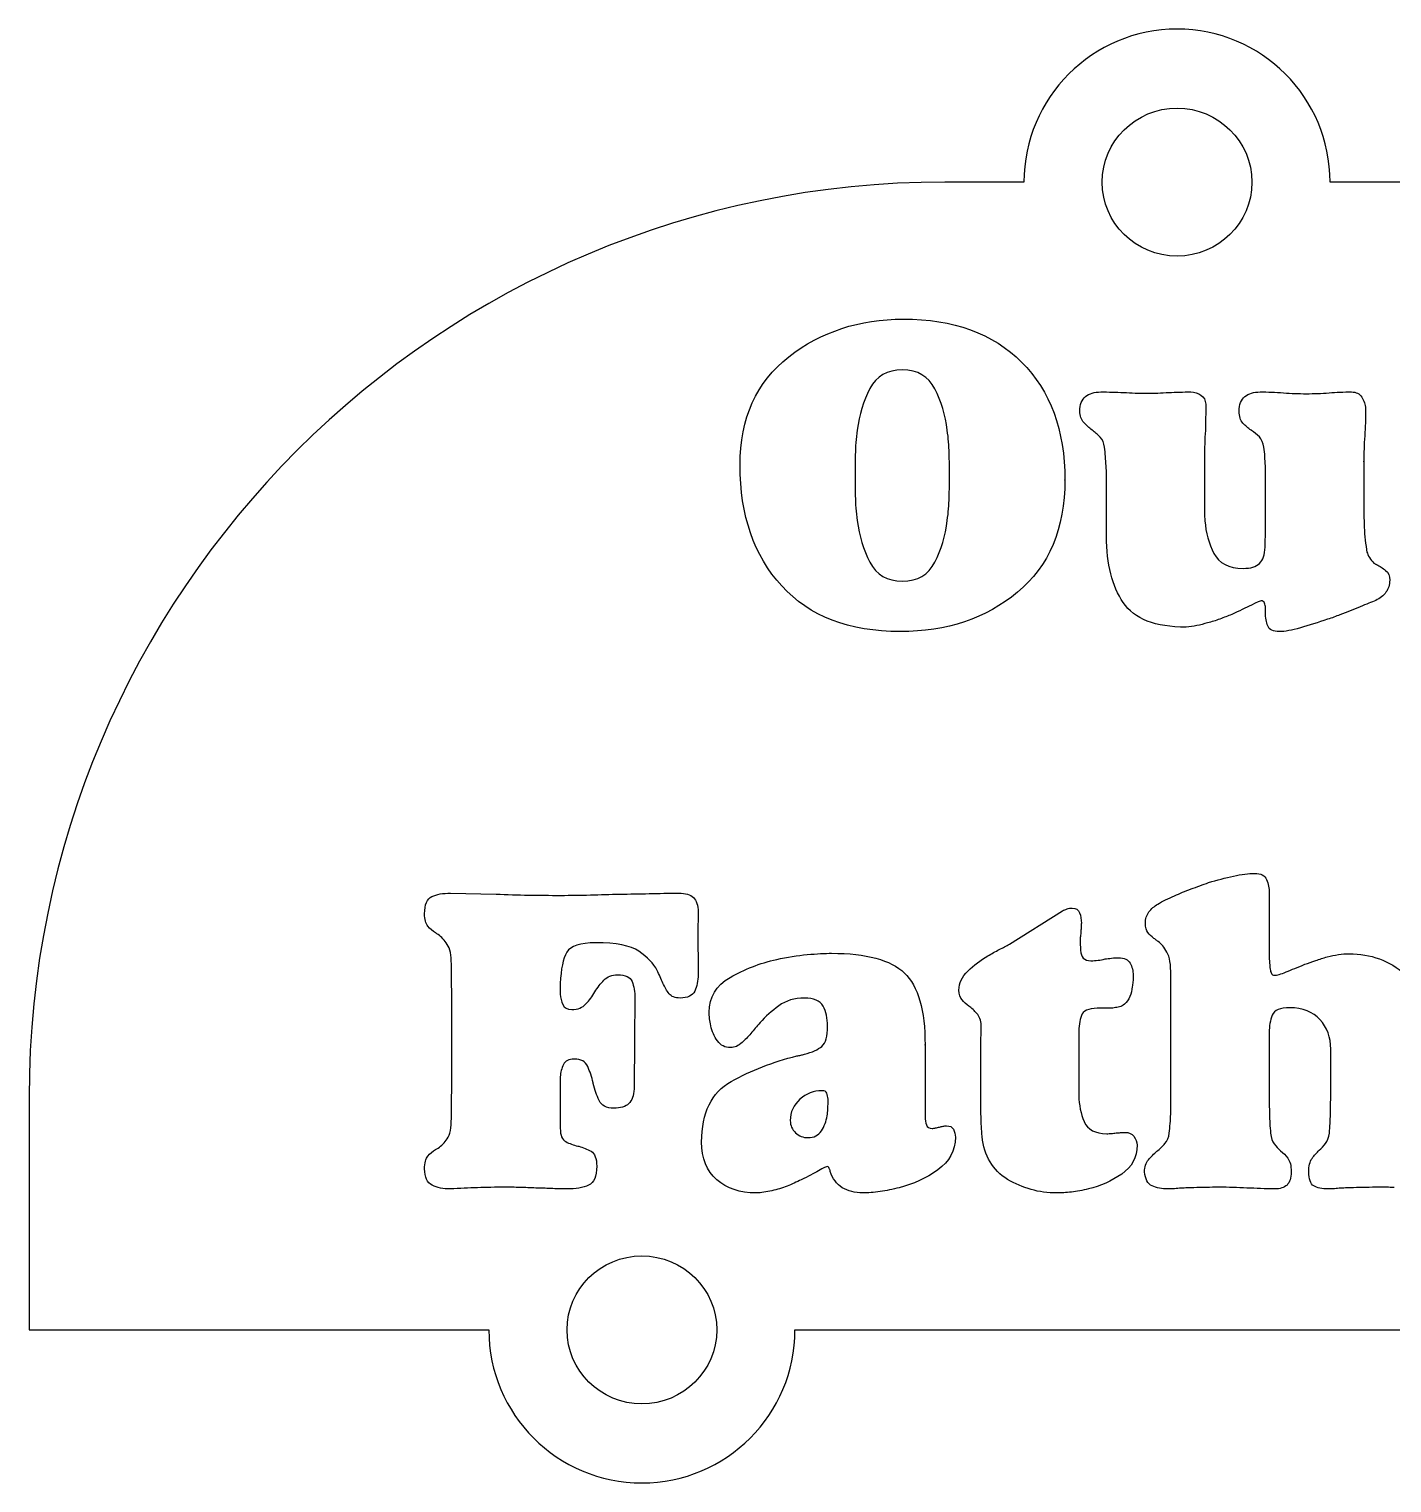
# Model space of a CAD drawing. Extents: x 0 to 771, y 958 to 1701.
# Drawn here: x 0.1 to 101.1, y 1592.9 to 1700.7 of the extents above; entities that cross this region are included whole.
import ezdxf

# ---------------------------------------------------------------- set-up
doc = ezdxf.new("R2010")
doc.units = 0
doc.layers.add('H0114_Printing', color=7, linetype='CONTINUOUS')

msp = doc.modelspace()

# ---------------------------------------------------------------- linework, layer by layer
at = {"layer": 'H0114_Printing', "color": 1}
for points in [[(73.825798, 1689.326458), (67.950798, 1689.326458)], [(102.378797, 1689.326458), (96.502798, 1689.326458)], [(0.1248, 1621.500459), (0.1248, 1604.28646), (34.183799, 1604.28646)], [(56.860799, 1604.28646), (117.839797, 1604.28646)]]:
    msp.add_lwpolyline(points, dxfattribs=at)
for points in [[(85.164798, 1683.845458)], [(45.522799, 1598.80646)]]:
    msp.add_lwpolyline(points, close=True, dxfattribs=at)
at = {"layer": 'H0114_Printing', "color": 4}
for points in [[(99.131598, 1672.545658), (99.131598, 1672.496658), (99.131598, 1672.447658)], [(90.676598, 1670.919658), (90.676598, 1670.951658), (90.643598, 1670.951658)], [(87.196598, 1668.967658), (87.196598, 1665.455658), (87.196598, 1664.822658)], [(99.001598, 1668.642658), (99.001598, 1665.878658), (99.001598, 1664.918658)], [(99.001598, 1668.609658), (99.001598, 1668.642658)], [(68.303098, 1667.472458), (68.303098, 1667.635458), (68.303098, 1667.764458)], [(79.944598, 1663.081658), (79.944598, 1666.951658), (79.944598, 1667.618658)], [(91.684598, 1662.268658), (91.717598, 1663.602658), (91.717598, 1666.951658), (91.717598, 1667.618658), (91.717598, 1668.317658)], [(76.855098, 1667.244458), (76.855098, 1667.277458)], [(91.717598, 1657.423659), (91.717598, 1657.537659), (91.717598, 1657.651659), (91.717598, 1657.716659), (91.717598, 1657.781659)], [(31.344499, 1636.644659), (34.727499, 1636.579659)], [(91.993498, 1636.644759), (91.993498, 1631.864759), (92.026498, 1631.246759)], [(49.686499, 1635.246659), (49.686499, 1634.869659), (49.686499, 1634.492659)], [(72.742198, 1632.872759), (76.677198, 1635.343759)], [(49.653499, 1634.116659), (49.653499, 1633.739659), (49.653499, 1632.953659)], [(77.977198, 1633.002759), (77.977198, 1632.855759)], [(49.686499, 1632.200659), (49.686499, 1631.414659), (49.686499, 1630.628659)], [(78.010198, 1632.709759), (78.010198, 1632.563759), (78.010198, 1632.416759)], [(31.442499, 1627.856659), (31.409499, 1631.376659)], [(39.474499, 1629.945659), (39.474499, 1629.490659), (39.474499, 1629.311659), (39.474499, 1629.164659)], [(81.912198, 1630.563759), (81.912198, 1630.514759), (81.912198, 1630.466759)], [(84.709498, 1621.718759), (84.709498, 1630.563759)], [(45.002499, 1628.840659), (44.970499, 1625.815659), (44.937499, 1622.140659)], [(31.409499, 1619.97066), (31.442499, 1623.554659), (31.442499, 1627.856659)], [(80.286198, 1628.124759), (80.059198, 1628.124759), (79.246198, 1628.124759)], [(70.628198, 1621.575759), (70.628198, 1625.373759), (70.661198, 1626.672759)], [(77.880198, 1626.212759), (77.880198, 1622.161759), (77.880198, 1621.885759), (77.880198, 1621.643759)], [(91.993498, 1626.298759), (91.993498, 1625.711759), (91.993498, 1621.733759)], [(66.499198, 1625.425759), (66.499198, 1620.547759), (66.499198, 1620.092759)], [(66.499198, 1625.392759), (66.499198, 1625.425759)], [(96.547498, 1621.700759), (96.547498, 1625.091759)], [(39.474499, 1623.046659), (39.474499, 1622.851659), (39.474499, 1622.655659), (39.474499, 1619.22966)], [(41.913499, 1622.531659), (41.913499, 1622.595659)], [(59.312199, 1621.132759), (59.312199, 1621.295759), (59.312199, 1621.392759)], [(70.628198, 1621.542759), (70.628198, 1621.575759)], [(84.709498, 1621.685759), (84.709498, 1621.718759)], [(59.312199, 1621.099759), (59.312199, 1621.132759)], [(40.776499, 1617.89166), (40.840499, 1617.89166)]]:
    msp.add_lwpolyline(points, dxfattribs=at)
at = {"layer": 'H0114_Printing', "color": 1}
for points in [[(85.164798, 1700.665457), (78.901798, 1700.665457), (73.825798, 1695.588458), (73.825798, 1689.326458)], [(96.502798, 1689.326458), (96.502798, 1695.588458), (91.426798, 1700.665457), (85.164798, 1700.665457)], [(79.619798, 1689.326458), (79.619798, 1692.353458), (82.101798, 1694.806458), (85.164798, 1694.806458)], [(85.164798, 1694.806458), (88.226798, 1694.806458), (90.708798, 1692.353458), (90.708798, 1689.326458)], [(67.950798, 1689.326458), (30.491799, 1689.326458), (0.1248, 1658.959459), (0.1248, 1621.500459)], [(85.164798, 1683.845458), (82.101798, 1683.845458), (79.619798, 1686.299458), (79.619798, 1689.326458)], [(90.708798, 1689.326458), (90.708798, 1686.299458), (88.226798, 1683.845458), (85.164798, 1683.845458)], [(39.977799, 1604.28646), (39.977799, 1607.31346), (42.459799, 1609.76746), (45.522799, 1609.76746)], [(45.522799, 1609.76746), (48.584799, 1609.76746), (51.066799, 1607.31346), (51.066799, 1604.28646)], [(34.183799, 1604.28646), (34.183799, 1598.02446), (39.259799, 1592.94846), (45.522799, 1592.94846)], [(45.522799, 1598.80646), (42.459799, 1598.80646), (39.977799, 1601.26046), (39.977799, 1604.28646)], [(51.066799, 1604.28646), (51.066799, 1601.26046), (48.584799, 1598.80646), (45.522799, 1598.80646)], [(45.522799, 1592.94846), (51.784799, 1592.94846), (56.860799, 1598.02446), (56.860799, 1604.28646)]]:
    msp.add_open_spline(points, degree=3, dxfattribs=at)
at = {"layer": 'H0114_Printing', "color": 4}
for points in [[(56.401099, 1676.382458), (58.808099, 1678.246458), (61.636098, 1679.178458), (64.888098, 1679.178458)], [(64.888098, 1679.178458), (68.596098, 1679.178458), (71.517098, 1678.116458), (73.653098, 1675.992458)], [(52.791099, 1668.350458), (52.791099, 1671.840458), (53.995099, 1674.517458), (56.401099, 1676.382458)], [(64.823098, 1675.406458), (63.696098, 1675.406458), (62.894098, 1674.946458), (62.417098, 1674.024458)], [(67.230098, 1674.008458), (66.752098, 1674.940458), (65.951098, 1675.406458), (64.823098, 1675.406458)], [(73.653098, 1675.992458), (75.787098, 1673.867458), (76.855098, 1670.952458), (76.855098, 1667.244458)], [(62.417098, 1674.024458), (61.940098, 1673.103458), (61.625098, 1672.078458), (61.474098, 1670.952458)], [(68.140098, 1670.952458), (68.010098, 1672.057458), (67.707098, 1673.076458), (67.230098, 1674.008458)], [(77.961598, 1672.350658), (77.961598, 1672.848658), (78.101598, 1673.211658), (78.383598, 1673.439658)], [(78.383598, 1673.439658), (78.665598, 1673.667658), (79.045598, 1673.780658), (79.522598, 1673.780658)], [(79.522598, 1673.780658), (79.803598, 1673.780658), (80.085598, 1673.775658), (80.367598, 1673.764658)], [(80.367598, 1673.764658), (80.648598, 1673.753658), (80.930598, 1673.748658), (81.213598, 1673.748658)], [(81.213598, 1673.748658), (81.494598, 1673.726658), (81.776598, 1673.710658), (82.058598, 1673.699658)], [(82.058598, 1673.699658), (82.339598, 1673.688658), (82.621598, 1673.683658), (82.903598, 1673.683658)], [(82.903598, 1673.683658), (83.185598, 1673.683658), (83.461598, 1673.688658), (83.733598, 1673.699658)], [(83.733598, 1673.699658), (84.003598, 1673.710658), (84.280598, 1673.726658), (84.562598, 1673.748658)], [(84.562598, 1673.748658), (84.822598, 1673.748658), (85.087598, 1673.753658), (85.359598, 1673.764658)], [(85.359598, 1673.764658), (85.629598, 1673.775658), (85.906598, 1673.780658), (86.188598, 1673.780658)], [(86.188598, 1673.780658), (86.469598, 1673.780658), (86.719598, 1673.704658), (86.936598, 1673.552658)], [(86.936598, 1673.552658), (87.152598, 1673.401658), (87.272598, 1673.173658), (87.294598, 1672.870658)], [(87.294598, 1672.870658), (87.294598, 1672.545658), (87.288598, 1672.219658), (87.278598, 1671.894658)], [(89.765598, 1672.350658), (89.765598, 1672.848658), (89.906598, 1673.211658), (90.188598, 1673.439658)], [(90.188598, 1673.439658), (90.469598, 1673.667658), (90.849598, 1673.780658), (91.326598, 1673.780658)], [(91.326598, 1673.780658), (91.608598, 1673.780658), (91.890598, 1673.775658), (92.172598, 1673.764658)], [(92.172598, 1673.764658), (92.453598, 1673.753658), (92.746598, 1673.737658), (93.050598, 1673.715658)], [(93.050598, 1673.715658), (93.331598, 1673.694658), (93.613598, 1673.677658), (93.895598, 1673.667658)], [(93.895598, 1673.667658), (94.177598, 1673.656658), (94.459598, 1673.650658), (94.741598, 1673.650658)], [(94.741598, 1673.650658), (95.022598, 1673.650658), (95.304598, 1673.656658), (95.586598, 1673.667658)], [(95.586598, 1673.667658), (95.867598, 1673.677658), (96.150598, 1673.694658), (96.432598, 1673.715658)], [(96.432598, 1673.715658), (96.692598, 1673.737658), (96.963598, 1673.753658), (97.245598, 1673.764658)], [(97.245598, 1673.764658), (97.526598, 1673.775658), (97.808598, 1673.780658), (98.090598, 1673.780658)], [(98.090598, 1673.780658), (98.437598, 1673.780658), (98.692598, 1673.650658), (98.854598, 1673.391658)], [(98.854598, 1673.391658), (99.017598, 1673.130658), (99.109598, 1672.848658), (99.131598, 1672.545658)], [(78.253598, 1671.520658), (78.058598, 1671.726658), (77.961598, 1672.003658), (77.961598, 1672.350658)], [(87.278598, 1671.894658), (87.267598, 1671.569658), (87.261598, 1671.244658), (87.261598, 1670.919658)], [(90.041598, 1671.472658), (89.857598, 1671.667658), (89.765598, 1671.959658), (89.765598, 1672.350658)], [(99.131598, 1672.447658), (99.131598, 1672.122658), (99.125598, 1671.802658), (99.115598, 1671.487658)], [(61.474098, 1670.952458), (61.387098, 1670.322458), (61.339098, 1669.716458), (61.327098, 1669.130458)], [(68.287098, 1669.228458), (68.275098, 1669.791458), (68.227098, 1670.366458), (68.140098, 1670.952458)], [(78.871598, 1670.951658), (78.654598, 1671.125658), (78.448598, 1671.314658), (78.253598, 1671.520658)], [(79.472598, 1670.431658), (79.288598, 1670.626658), (79.087598, 1670.799658), (78.871598, 1670.951658)], [(87.261598, 1670.919658), (87.240598, 1670.593658), (87.223598, 1670.268658), (87.213598, 1669.943658)], [(90.643598, 1670.951658), (90.426598, 1671.102658), (90.226598, 1671.276658), (90.041598, 1671.472658)], [(91.261598, 1670.447658), (91.087598, 1670.631658), (90.892598, 1670.789658), (90.676598, 1670.919658)], [(99.115598, 1671.487658), (99.103598, 1671.173658), (99.087598, 1670.854658), (99.066598, 1670.528658)], [(79.781598, 1669.683658), (79.760598, 1669.986658), (79.657598, 1670.235658), (79.472598, 1670.431658)], [(79.863598, 1669.000658), (79.852598, 1669.238658), (79.825598, 1669.466658), (79.781598, 1669.683658)], [(87.213598, 1669.943658), (87.201598, 1669.618658), (87.196598, 1669.293658), (87.196598, 1668.967658)], [(91.586598, 1669.683658), (91.543598, 1670.008658), (91.434598, 1670.262658), (91.261598, 1670.447658)], [(91.667598, 1669.000658), (91.656598, 1669.238658), (91.629598, 1669.466658), (91.586598, 1669.683658)], [(99.066598, 1670.528658), (99.044598, 1670.203658), (99.028598, 1669.883658), (99.017598, 1669.569658)], [(61.327098, 1669.130458), (61.316098, 1668.545458), (61.312098, 1668.036458), (61.312098, 1667.602458)], [(68.303098, 1667.764458), (68.303098, 1668.176458), (68.297098, 1668.664458), (68.287098, 1669.228458)], [(79.912598, 1668.317658), (79.890598, 1668.533658), (79.873598, 1668.761658), (79.863598, 1669.000658)], [(91.717598, 1668.317658), (91.694598, 1668.533658), (91.678598, 1668.761658), (91.667598, 1669.000658)], [(99.017598, 1669.569658), (99.006598, 1669.255658), (99.001598, 1668.935658), (99.001598, 1668.609658)], [(55.880099, 1659.407459), (53.821099, 1661.661458), (52.791099, 1664.642458), (52.791099, 1668.350458)], [(61.312098, 1667.602458), (61.312098, 1667.168458), (61.316098, 1666.659458), (61.327098, 1666.074458)], [(68.287098, 1665.976458), (68.297098, 1666.539458), (68.303098, 1667.038458), (68.303098, 1667.472458)], [(79.944598, 1667.618658), (79.944598, 1667.846658), (79.933598, 1668.078658), (79.912598, 1668.317658)], [(76.855098, 1667.277458), (76.855098, 1663.655458), (75.685098, 1660.875458), (73.344098, 1658.935459)], [(61.327098, 1666.074458), (61.339098, 1665.488458), (61.387098, 1664.880458), (61.474098, 1664.252458)], [(68.140098, 1664.252458), (68.227098, 1664.838458), (68.275098, 1665.412458), (68.287098, 1665.976458)], [(61.474098, 1664.252458), (61.625098, 1663.125458), (61.940098, 1662.094458), (62.417098, 1661.163458)], [(67.230098, 1661.163458), (67.707098, 1662.094458), (68.010098, 1663.125458), (68.140098, 1664.252458)], [(87.196598, 1664.822658), (87.196598, 1664.615658), (87.207598, 1664.415658), (87.228598, 1664.220658)], [(99.001598, 1664.918658), (99.001598, 1664.604658), (99.011598, 1664.295658), (99.034598, 1663.992658)], [(87.228598, 1664.220658), (87.294598, 1663.352658), (87.516598, 1662.550658), (87.895598, 1661.813658)], [(99.034598, 1663.992658), (99.034598, 1663.667658), (99.049598, 1663.346658), (99.082598, 1663.033658)], [(81.180598, 1658.171659), (80.356598, 1659.385659), (79.944598, 1661.022658), (79.944598, 1663.081658)], [(91.278598, 1661.081658), (91.526598, 1661.331658), (91.662598, 1661.726658), (91.684598, 1662.268658)], [(99.082598, 1663.033658), (99.115598, 1662.718658), (99.152598, 1662.410658), (99.196598, 1662.106658)], [(99.196598, 1662.106658), (99.196598, 1662.062658), (99.201598, 1662.019658), (99.212598, 1661.976658)], [(62.417098, 1661.163458), (62.894098, 1660.230458), (63.696098, 1659.764459), (64.823098, 1659.764459)], [(64.823098, 1659.764459), (65.951098, 1659.764459), (66.752098, 1660.230458), (67.230098, 1661.163458)], [(87.895598, 1661.813658), (88.274598, 1661.076658), (88.995598, 1660.707658), (90.058598, 1660.707658)], [(90.058598, 1660.707658), (90.621598, 1660.707658), (91.027598, 1660.832658), (91.278598, 1661.081658)], [(99.212598, 1661.976658), (99.222598, 1661.932658), (99.239598, 1661.889658), (99.261598, 1661.846658)], [(99.261598, 1661.846658), (99.304598, 1661.693658), (99.380598, 1661.542658), (99.488598, 1661.390658)], [(99.488598, 1661.390658), (99.596598, 1661.238658), (99.716598, 1661.119658), (99.847598, 1661.033658)], [(99.847598, 1661.033658), (99.868598, 1661.033658), (99.884598, 1661.027658), (99.895598, 1661.016658)], [(99.895598, 1661.016658), (99.906598, 1661.005658), (99.922598, 1661.000658), (99.944598, 1661.000658)], [(99.944598, 1661.000658), (100.182597, 1660.870658), (100.404597, 1660.724658), (100.610597, 1660.561658)], [(100.610597, 1660.561658), (100.816597, 1660.398658), (100.919597, 1660.155658), (100.919597, 1659.829659)], [(64.660098, 1656.025459), (60.867098, 1656.025459), (57.940099, 1657.151459), (55.880099, 1659.407459)], [(73.344098, 1658.935459), (71.002098, 1656.995459), (68.108098, 1656.025459), (64.660098, 1656.025459)], [(100.643597, 1658.935659), (100.459597, 1658.686659), (100.204597, 1658.485659), (99.879598, 1658.333659)], [(100.919597, 1659.829659), (100.919597, 1659.482659), (100.827597, 1659.184659), (100.643597, 1658.935659)], [(85.830598, 1656.350659), (83.554598, 1656.350659), (82.004598, 1656.957659), (81.180598, 1658.171659)], [(90.676598, 1657.992659), (90.264598, 1657.786659), (89.775598, 1657.553659), (89.213598, 1657.293659)], [(91.391598, 1658.301659), (91.326598, 1658.301659), (91.087598, 1658.198659), (90.676598, 1657.992659)], [(91.651598, 1658.138659), (91.608598, 1658.247659), (91.521598, 1658.301659), (91.391598, 1658.301659)], [(91.717598, 1657.781659), (91.717598, 1657.911659), (91.694598, 1658.029659), (91.651598, 1658.138659)], [(98.725598, 1657.862659), (98.258598, 1657.678659), (97.754598, 1657.477659), (97.212598, 1657.260659)], [(99.879598, 1658.333659), (99.575598, 1658.203659), (99.190598, 1658.046659), (98.725598, 1657.862659)], [(88.334598, 1656.951659), (88.030598, 1656.832659), (87.727598, 1656.740659), (87.424598, 1656.675659)], [(89.213598, 1657.293659), (88.931598, 1657.184659), (88.638598, 1657.070659), (88.334598, 1656.951659)], [(91.879598, 1656.447659), (91.770598, 1656.730659), (91.717598, 1657.054659), (91.717598, 1657.423659)], [(96.302598, 1656.935659), (95.608598, 1656.697659), (94.941598, 1656.485659), (94.302598, 1656.301659)], [(96.789598, 1657.098659), (96.637598, 1657.033659), (96.475598, 1656.978659), (96.302598, 1656.935659)], [(97.212598, 1657.260659), (97.082598, 1657.216659), (96.941598, 1657.163659), (96.789598, 1657.098659)], [(86.627598, 1656.464659), (86.356598, 1656.410659), (86.091598, 1656.372659), (85.830598, 1656.350659)], [(87.424598, 1656.675659), (87.163598, 1656.588659), (86.898598, 1656.518659), (86.627598, 1656.464659)], [(92.757598, 1656.025659), (92.280598, 1656.025659), (91.987598, 1656.166659), (91.879598, 1656.447659)], [(94.302598, 1656.301659), (93.662598, 1656.117659), (93.147598, 1656.025659), (92.757598, 1656.025659)], [(86.205498, 1636.953759), (86.638498, 1637.116759), (87.072498, 1637.273759), (87.506498, 1637.424759)], [(87.506498, 1637.424759), (88.134498, 1637.620759), (88.747498, 1637.782759), (89.343498, 1637.913759)], [(89.343498, 1637.913759), (89.939498, 1638.042759), (90.465498, 1638.107759), (90.921498, 1638.107759)], [(90.921498, 1638.107759), (91.376498, 1638.107759), (91.669498, 1637.956759), (91.798498, 1637.652759)], [(91.798498, 1637.652759), (91.928498, 1637.348759), (91.993498, 1637.012759), (91.993498, 1636.644759)], [(29.425499, 1635.116659), (29.425499, 1635.810659), (29.605499, 1636.238659), (29.962499, 1636.400659)], [(29.962499, 1636.400659), (30.320499, 1636.563659), (30.781499, 1636.644659), (31.344499, 1636.644659)], [(34.727499, 1636.579659), (35.528499, 1636.535659), (36.325499, 1636.508659), (37.117499, 1636.498659)], [(37.117499, 1636.498659), (37.908499, 1636.487659), (38.705499, 1636.481659), (39.507499, 1636.481659)], [(39.507499, 1636.481659), (40.244499, 1636.481659), (40.976499, 1636.492659), (41.702499, 1636.514659)], [(41.702499, 1636.514659), (42.428499, 1636.535659), (43.160499, 1636.558659), (43.897499, 1636.579659)], [(43.897499, 1636.579659), (44.613499, 1636.579659), (45.333499, 1636.590659), (46.060499, 1636.611659)], [(46.060499, 1636.611659), (46.786499, 1636.633659), (47.518499, 1636.644659), (48.254499, 1636.644659)], [(48.254499, 1636.644659), (48.753499, 1636.644659), (49.117499, 1636.535659), (49.344499, 1636.319659)], [(49.344499, 1636.319659), (49.572499, 1636.102659), (49.686499, 1635.745659), (49.686499, 1635.246659)], [(84.319498, 1636.140759), (84.535498, 1636.238759), (84.753498, 1636.340759), (84.969498, 1636.449759)], [(84.969498, 1636.449759), (85.359498, 1636.623759), (85.771498, 1636.791759), (86.205498, 1636.953759)], [(76.677198, 1635.343759), (76.785198, 1635.386759), (76.899198, 1635.430759), (77.018198, 1635.474759)], [(77.018198, 1635.474759), (77.137198, 1635.517759), (77.262198, 1635.539759), (77.392198, 1635.539759)], [(77.392198, 1635.539759), (77.673198, 1635.539759), (77.858198, 1635.423759), (77.945198, 1635.193759)], [(77.945198, 1635.193759), (78.031198, 1634.962759), (78.075198, 1634.704759), (78.075198, 1634.419759)], [(82.823498, 1634.415759), (82.823498, 1634.745759), (82.909498, 1635.024759), (83.083498, 1635.255759)], [(83.083498, 1635.255759), (83.256498, 1635.485759), (83.474498, 1635.677759), (83.733498, 1635.831759)], [(83.733498, 1635.831759), (83.907498, 1635.940759), (84.102498, 1636.042759), (84.319498, 1636.140759)], [(29.670499, 1634.197659), (29.507499, 1634.394659), (29.425499, 1634.700659), (29.425499, 1635.116659)], [(30.238499, 1633.705659), (30.022499, 1633.837659), (29.832499, 1634.000659), (29.670499, 1634.197659)], [(49.686499, 1634.492659), (49.664499, 1634.361659), (49.653499, 1634.236659), (49.653499, 1634.116659)], [(78.059198, 1634.072759), (78.047198, 1633.952759), (78.043198, 1633.837759), (78.043198, 1633.726759)], [(78.075198, 1634.419759), (78.075198, 1634.309759), (78.070198, 1634.193759), (78.059198, 1634.072759)], [(83.002498, 1633.723759), (82.882498, 1633.877759), (82.823498, 1634.107759), (82.823498, 1634.415759)], [(30.320499, 1633.639659), (30.288499, 1633.661659), (30.260499, 1633.683659), (30.238499, 1633.705659)], [(30.434499, 1633.574659), (30.390499, 1633.595659), (30.353499, 1633.618659), (30.320499, 1633.639659)], [(31.101499, 1632.852659), (30.894499, 1633.158659), (30.672499, 1633.399659), (30.434499, 1633.574659)], [(77.994198, 1633.347759), (77.983198, 1633.227759), (77.977198, 1633.112759), (77.977198, 1633.002759)], [(78.043198, 1633.726759), (78.021198, 1633.594759), (78.004198, 1633.468759), (77.994198, 1633.347759)], [(83.441498, 1633.296759), (83.267498, 1633.427759), (83.121498, 1633.570759), (83.002498, 1633.723759)], [(83.587498, 1633.197759), (83.533498, 1633.240759), (83.484498, 1633.274759), (83.441498, 1633.296759)], [(83.766498, 1633.066759), (83.701498, 1633.109759), (83.641498, 1633.153759), (83.587498, 1633.197759)], [(84.417498, 1632.275759), (84.222498, 1632.626759), (84.004498, 1632.890759), (83.766498, 1633.066759)], [(31.409499, 1631.376659), (31.409499, 1632.054659), (31.306499, 1632.546659), (31.101499, 1632.852659)], [(39.963499, 1632.270659), (39.680499, 1631.804659), (39.518499, 1631.029659), (39.474499, 1629.945659)], [(42.109499, 1632.970659), (40.959499, 1632.970659), (40.244499, 1632.736659), (39.963499, 1632.270659)], [(45.295499, 1632.335659), (44.667499, 1632.758659), (43.604499, 1632.970659), (42.109499, 1632.970659)], [(46.661499, 1630.921659), (46.379499, 1631.441659), (45.924499, 1631.913659), (45.295499, 1632.335659)], [(49.653499, 1632.953659), (49.653499, 1632.691659), (49.664499, 1632.440659), (49.686499, 1632.200659)], [(55.507199, 1631.733759), (56.288199, 1631.907759), (57.041199, 1632.026759), (57.767199, 1632.091759)], [(57.767199, 1632.091759), (58.493199, 1632.157759), (59.095199, 1632.189759), (59.572199, 1632.189759)], [(59.572199, 1632.189759), (62.152198, 1632.189759), (63.951198, 1631.701759), (64.970198, 1630.725759)], [(69.669198, 1630.875759), (70.113198, 1631.297759), (70.607198, 1631.671759), (71.149198, 1631.995759)], [(71.149198, 1631.995759), (71.430198, 1632.168759), (71.712198, 1632.325759), (71.994198, 1632.465759)], [(71.994198, 1632.465759), (72.275198, 1632.607759), (72.525198, 1632.742759), (72.742198, 1632.872759)], [(77.977198, 1632.855759), (77.977198, 1632.801759), (77.989198, 1632.752759), (78.010198, 1632.709759)], [(78.010198, 1632.416759), (78.031198, 1632.157759), (78.102198, 1631.961759), (78.221198, 1631.831759)], [(84.709498, 1630.563759), (84.709498, 1631.353759), (84.611498, 1631.924759), (84.417498, 1632.275759)], [(95.441498, 1631.652759), (95.723498, 1631.750759), (96.004498, 1631.842759), (96.286498, 1631.929759)], [(96.286498, 1631.929759), (96.567498, 1631.994759), (96.844498, 1632.048759), (97.115498, 1632.092759)], [(97.115498, 1632.092759), (97.387498, 1632.134759), (97.652498, 1632.157759), (97.912498, 1632.157759)], [(97.912498, 1632.157759), (99.516498, 1632.157759), (100.904497, 1631.647759), (102.075497, 1630.628759)], [(46.873499, 1630.449659), (46.797499, 1630.612659), (46.726499, 1630.769659), (46.661499, 1630.921659)], [(52.060199, 1630.400759), (53.101199, 1631.007759), (54.250199, 1631.452759), (55.507199, 1631.733759)], [(69.002198, 1629.464759), (69.002198, 1629.983759), (69.224198, 1630.453759), (69.669198, 1630.875759)], [(78.221198, 1631.831759), (78.340198, 1631.701759), (78.530198, 1631.636759), (78.790198, 1631.636759)], [(78.790198, 1631.636759), (78.964198, 1631.636759), (79.137198, 1631.647759), (79.311198, 1631.668759)], [(79.311198, 1631.668759), (79.484198, 1631.690759), (79.657198, 1631.722759), (79.831198, 1631.766759)], [(79.831198, 1631.766759), (79.983198, 1631.787759), (80.145198, 1631.810759), (80.319198, 1631.831759)], [(80.319198, 1631.831759), (80.493198, 1631.852759), (80.666198, 1631.864759), (80.840198, 1631.864759)], [(80.840198, 1631.864759), (81.251198, 1631.864759), (81.533198, 1631.728759), (81.685198, 1631.457759)], [(81.685198, 1631.457759), (81.836198, 1631.186759), (81.912198, 1630.888759), (81.912198, 1630.563759)], [(92.026498, 1631.246759), (92.026498, 1631.202759), (92.031498, 1631.159759), (92.043498, 1631.116759)], [(92.043498, 1631.116759), (92.053498, 1631.072759), (92.059498, 1631.040759), (92.059498, 1631.018759)], [(92.059498, 1631.018759), (92.080498, 1630.888759), (92.112498, 1630.779759), (92.156498, 1630.693759)], [(93.245498, 1630.807759), (93.646498, 1630.970759), (94.108498, 1631.159759), (94.628498, 1631.376759)], [(94.628498, 1631.376759), (94.888498, 1631.462759), (95.159498, 1631.555759), (95.441498, 1631.652759)], [(42.043499, 1629.327659), (42.239499, 1629.653659), (42.460499, 1629.945659), (42.710499, 1630.205659)], [(42.710499, 1630.205659), (42.959499, 1630.466659), (43.300499, 1630.596659), (43.735499, 1630.596659)], [(43.735499, 1630.596659), (44.298499, 1630.596659), (44.650499, 1630.428659), (44.791499, 1630.092659)], [(44.791499, 1630.092659), (44.932499, 1629.755659), (45.002499, 1629.338659), (45.002499, 1628.840659)], [(47.084499, 1629.977659), (47.019499, 1630.129659), (46.948499, 1630.287659), (46.873499, 1630.449659)], [(47.539499, 1629.197659), (47.365499, 1629.414659), (47.214499, 1629.674659), (47.084499, 1629.977659)], [(49.686499, 1630.628659), (49.686499, 1630.151659), (49.604499, 1629.739659), (49.441499, 1629.392659)], [(50.499199, 1627.831759), (50.499199, 1628.937759), (51.019199, 1629.793759), (52.060199, 1630.400759)], [(64.970198, 1630.725759), (65.989198, 1629.750759), (66.499198, 1627.972759), (66.499198, 1625.392759)], [(81.896198, 1630.080759), (81.885198, 1629.952759), (81.869198, 1629.823759), (81.847198, 1629.695759)], [(81.912198, 1630.466759), (81.912198, 1630.337759), (81.907198, 1630.208759), (81.896198, 1630.080759)], [(92.156498, 1630.693759), (92.199498, 1630.606759), (92.275498, 1630.563759), (92.384498, 1630.563759)], [(92.384498, 1630.563759), (92.557498, 1630.563759), (92.844498, 1630.644759), (93.245498, 1630.807759)], [(39.474499, 1629.164659), (39.496499, 1628.882659), (39.561499, 1628.623659), (39.670499, 1628.384659)], [(41.377499, 1628.433659), (41.626499, 1628.704659), (41.848499, 1629.002659), (42.043499, 1629.327659)], [(48.352499, 1628.872659), (47.984499, 1628.872659), (47.712499, 1628.980659), (47.539499, 1629.197659)], [(49.441499, 1629.392659), (49.279499, 1629.045659), (48.916499, 1628.872659), (48.352499, 1628.872659)], [(57.556199, 1628.872759), (56.818199, 1628.872759), (56.190199, 1628.682759), (55.669199, 1628.303759)], [(58.938199, 1628.270759), (58.710199, 1628.671759), (58.250199, 1628.872759), (57.556199, 1628.872759)], [(69.246198, 1628.732759), (69.105198, 1628.895759), (69.024198, 1629.139759), (69.002198, 1629.464759)], [(69.750198, 1628.262759), (69.555198, 1628.413759), (69.387198, 1628.570759), (69.246198, 1628.732759)], [(81.669198, 1628.990759), (81.571198, 1628.755759), (81.435198, 1628.562759), (81.262198, 1628.412759)], [(81.847198, 1629.695759), (81.826198, 1629.460759), (81.766198, 1629.225759), (81.669198, 1628.990759)], [(39.670499, 1628.384659), (39.778499, 1628.146659), (39.994499, 1628.027659), (40.320499, 1628.027659)], [(40.320499, 1628.027659), (40.776499, 1628.027659), (41.127499, 1628.162659), (41.377499, 1628.433659)], [(50.532199, 1627.344759), (50.510199, 1627.517759), (50.499199, 1627.680759), (50.499199, 1627.831759)], [(55.669199, 1628.303759), (55.149199, 1627.923759), (54.683199, 1627.506759), (54.271199, 1627.051759)], [(59.279199, 1626.790759), (59.279199, 1627.376759), (59.166199, 1627.869759), (58.938199, 1628.270759)], [(69.815198, 1628.230759), (69.794198, 1628.230759), (69.771198, 1628.240759), (69.750198, 1628.262759)], [(70.400198, 1627.645759), (70.227198, 1627.861759), (70.032198, 1628.057759), (69.815198, 1628.230759)], [(70.661198, 1626.672759), (70.661198, 1627.104759), (70.574198, 1627.429759), (70.400198, 1627.645759)], [(79.246198, 1628.124759), (78.595198, 1628.102759), (78.205198, 1627.918759), (78.075198, 1627.572759)], [(80.514198, 1628.156759), (80.449198, 1628.134759), (80.373198, 1628.124759), (80.286198, 1628.124759)], [(80.905198, 1628.220759), (80.775198, 1628.177759), (80.644198, 1628.156759), (80.514198, 1628.156759)], [(81.262198, 1628.412759), (81.153198, 1628.327759), (81.034198, 1628.262759), (80.905198, 1628.220759)], [(93.522498, 1628.157759), (92.806498, 1628.157759), (92.373498, 1627.972759), (92.221498, 1627.602759)], [(95.750498, 1627.276759), (95.218498, 1627.863759), (94.476498, 1628.157759), (93.522498, 1628.157759)], [(50.629199, 1626.823759), (50.586199, 1626.997759), (50.553199, 1627.170759), (50.532199, 1627.344759)], [(51.117199, 1625.701759), (50.878199, 1626.037759), (50.715199, 1626.411759), (50.629199, 1626.823759)], [(54.271199, 1627.051759), (54.032199, 1626.769759), (53.805199, 1626.498759), (53.588199, 1626.238759)], [(58.856199, 1625.295759), (59.138199, 1625.533759), (59.279199, 1626.031759), (59.279199, 1626.790759)], [(78.075198, 1627.572759), (77.945198, 1627.227759), (77.880198, 1626.774759), (77.880198, 1626.212759)], [(92.221498, 1627.602759), (92.070498, 1627.232759), (91.993498, 1626.798759), (91.993498, 1626.298759)], [(96.547498, 1625.091759), (96.547498, 1625.961759), (96.281498, 1626.689759), (95.750498, 1627.276759)], [(52.093199, 1625.197759), (51.681199, 1625.197759), (51.355199, 1625.364759), (51.117199, 1625.701759)], [(52.938199, 1625.588759), (52.808199, 1625.457759), (52.672199, 1625.360759), (52.532199, 1625.295759)], [(53.588199, 1626.238759), (53.372199, 1625.977759), (53.154199, 1625.761759), (52.938199, 1625.588759)], [(52.532199, 1625.295759), (52.390199, 1625.230759), (52.244199, 1625.197759), (52.093199, 1625.197759)], [(52.141199, 1622.693759), (53.604199, 1623.517759), (55.225199, 1624.145759), (57.003199, 1624.579759)], [(57.003199, 1624.579759), (57.111199, 1624.601759), (57.209199, 1624.622759), (57.295199, 1624.644759)], [(57.295199, 1624.644759), (57.382199, 1624.666759), (57.469199, 1624.687759), (57.556199, 1624.709759)], [(57.556199, 1624.709759), (58.141199, 1624.861759), (58.574199, 1625.056759), (58.856199, 1625.295759)], [(39.702499, 1623.943659), (39.572499, 1623.672659), (39.496499, 1623.373659), (39.474499, 1623.046659)], [(40.515499, 1624.351659), (40.103499, 1624.351659), (39.832499, 1624.216659), (39.702499, 1623.943659)], [(41.507499, 1623.799659), (41.344499, 1624.167659), (41.014499, 1624.351659), (40.515499, 1624.351659)], [(41.913499, 1622.595659), (41.804499, 1623.029659), (41.670499, 1623.430659), (41.507499, 1623.799659)], [(42.352499, 1621.279659), (42.168499, 1621.658659), (42.021499, 1622.075659), (41.913499, 1622.531659)], [(49.946199, 1618.20576), (49.946199, 1620.373759), (50.678199, 1621.869759), (52.141199, 1622.693759)], [(43.442499, 1620.710659), (42.899499, 1620.710659), (42.536499, 1620.899659), (42.352499, 1621.279659)], [(44.937499, 1622.140659), (44.916499, 1621.642659), (44.786499, 1621.279659), (44.548499, 1621.051659)], [(57.230199, 1621.376759), (56.754199, 1620.953759), (56.515199, 1620.428759), (56.515199, 1619.79976)], [(58.856199, 1622.010759), (58.250199, 1622.010759), (57.707199, 1621.799759), (57.230199, 1621.376759)], [(59.214199, 1621.815759), (59.171199, 1621.945759), (59.052199, 1622.010759), (58.856199, 1622.010759)], [(59.312199, 1621.392759), (59.290199, 1621.544759), (59.257199, 1621.685759), (59.214199, 1621.815759)], [(70.645198, 1620.097759), (70.634198, 1620.584759), (70.628198, 1621.066759), (70.628198, 1621.542759)], [(77.880198, 1621.643759), (77.901198, 1620.951759), (78.037198, 1620.309759), (78.286198, 1619.71576)], [(84.693498, 1620.271759), (84.703498, 1620.737759), (84.709498, 1621.208759), (84.709498, 1621.685759)], [(91.993498, 1621.733759), (91.993498, 1621.233759), (91.999498, 1620.749759), (92.010498, 1620.282759)], [(96.530498, 1620.282759), (96.541498, 1620.749759), (96.547498, 1621.222759), (96.547498, 1621.700759)], [(44.548499, 1621.051659), (44.309499, 1620.823659), (43.940499, 1620.710659), (43.442499, 1620.710659)], [(58.825199, 1619.03476), (59.040199, 1619.37076), (59.182199, 1619.74476), (59.247199, 1620.156759)], [(59.247199, 1620.156759), (59.268199, 1620.308759), (59.284199, 1620.471759), (59.295199, 1620.644759)], [(59.295199, 1620.644759), (59.306199, 1620.818759), (59.312199, 1620.969759), (59.312199, 1621.099759)], [(66.499198, 1620.092759), (66.499198, 1619.85376), (66.531198, 1619.64776), (66.596198, 1619.47376)], [(70.726198, 1618.62176), (70.682198, 1619.11976), (70.655198, 1619.61176), (70.645198, 1620.097759)], [(84.579498, 1618.85676), (84.644498, 1619.33276), (84.682498, 1619.80476), (84.693498, 1620.271759)], [(92.010498, 1620.282759), (92.020498, 1619.81476), (92.047498, 1619.34276), (92.091498, 1618.86476)], [(96.449498, 1618.86476), (96.492498, 1619.34276), (96.519498, 1619.81476), (96.530498, 1620.282759)], [(31.101499, 1618.45466), (31.306499, 1618.74766), (31.409499, 1619.25266), (31.409499, 1619.97066)], [(39.474499, 1619.22966), (39.474499, 1618.70766), (39.609499, 1618.37566), (39.881499, 1618.23366)], [(56.515199, 1619.79976), (56.515199, 1619.43076), (56.645199, 1619.12776), (56.906199, 1618.88876)], [(57.816199, 1618.53076), (58.271199, 1618.53076), (58.607199, 1618.69976), (58.825199, 1619.03476)], [(66.596198, 1619.47376), (66.661198, 1619.30076), (66.802198, 1619.21476), (67.019198, 1619.21476)], [(67.019198, 1619.21476), (67.105198, 1619.21476), (67.193198, 1619.22476), (67.279198, 1619.24676)], [(67.279198, 1619.24676), (67.366198, 1619.26776), (67.463198, 1619.28976), (67.572198, 1619.31176)], [(67.572198, 1619.31176), (67.659198, 1619.33276), (67.745198, 1619.35476), (67.832198, 1619.37676)], [(67.832198, 1619.37676), (67.918198, 1619.39776), (68.006198, 1619.40876), (68.092198, 1619.40876)], [(68.092198, 1619.40876), (68.330198, 1619.40876), (68.499198, 1619.32276), (68.596198, 1619.14976)], [(68.596198, 1619.14976), (68.694198, 1618.97576), (68.742198, 1618.77976), (68.742198, 1618.56376)], [(78.286198, 1619.71576), (78.536198, 1619.12076), (79.094198, 1618.82376), (79.962198, 1618.82376)], [(30.434499, 1617.75366), (30.672499, 1617.92766), (30.894499, 1618.16166), (31.101499, 1618.45466)], [(39.881499, 1618.23366), (40.152499, 1618.09266), (40.450499, 1617.97866), (40.776499, 1617.89166)], [(51.069199, 1615.40876), (50.320199, 1616.05976), (49.946199, 1616.99176), (49.946199, 1618.20576)], [(56.906199, 1618.88876), (57.166199, 1618.64976), (57.469199, 1618.53076), (57.816199, 1618.53076)], [(68.742198, 1618.56376), (68.742198, 1617.56676), (68.309198, 1616.75876), (67.442198, 1616.14076)], [(72.612198, 1615.43976), (71.506198, 1616.11076), (70.877198, 1617.17076), (70.726198, 1618.62176)], [(79.962198, 1618.82376), (80.070198, 1618.82376), (80.183198, 1618.82976), (80.303198, 1618.84076)], [(80.303198, 1618.84076), (80.422198, 1618.85076), (80.536198, 1618.86776), (80.644198, 1618.88876)], [(80.644198, 1618.88876), (80.752198, 1618.88876), (80.867198, 1618.89376), (80.986198, 1618.90576)], [(80.986198, 1618.90576), (81.105198, 1618.91576), (81.218198, 1618.92176), (81.327198, 1618.92176)], [(82.205198, 1617.97876), (82.205198, 1617.06776), (81.826198, 1616.35276), (81.067198, 1615.83276)], [(81.327198, 1618.92176), (81.588198, 1618.92176), (81.799198, 1618.82376), (81.961198, 1618.62876)], [(81.961198, 1618.62876), (82.124198, 1618.43376), (82.205198, 1618.21676), (82.205198, 1617.97876)], [(83.668498, 1617.52376), (83.885498, 1617.69676), (84.086498, 1617.88676), (84.270498, 1618.09276)], [(84.270498, 1618.09276), (84.454498, 1618.29876), (84.557498, 1618.55276), (84.579498, 1618.85676)], [(92.091498, 1618.86476), (92.134498, 1618.51576), (92.226498, 1618.24976), (92.367498, 1618.06476)], [(92.367498, 1618.06476), (92.509498, 1617.87976), (92.665498, 1617.71176), (92.839498, 1617.55976)], [(95.701498, 1617.59276), (95.874498, 1617.74476), (96.031498, 1617.91376), (96.173498, 1618.09876)], [(96.173498, 1618.09876), (96.313498, 1618.28376), (96.405498, 1618.53776), (96.449498, 1618.86476)], [(29.425499, 1616.22266), (29.425499, 1616.65766), (29.507499, 1616.97166), (29.670499, 1617.16766)], [(29.670499, 1617.16766), (29.832499, 1617.36266), (30.022499, 1617.52566), (30.238499, 1617.65566)], [(30.238499, 1617.65566), (30.260499, 1617.67766), (30.288499, 1617.69466), (30.320499, 1617.70566)], [(30.320499, 1617.70566), (30.353499, 1617.71566), (30.390499, 1617.73266), (30.434499, 1617.75366)], [(40.840499, 1617.89166), (41.165499, 1617.80466), (41.469499, 1617.67866), (41.751499, 1617.51666)], [(41.751499, 1617.51666), (42.032499, 1617.35266), (42.174499, 1616.98866), (42.174499, 1616.42266)], [(82.758498, 1615.99476), (82.758498, 1616.36376), (82.855498, 1616.66176), (83.050498, 1616.88876)], [(83.050498, 1616.88876), (83.246498, 1617.11676), (83.451498, 1617.32776), (83.668498, 1617.52376)], [(92.839498, 1617.55976), (93.034498, 1617.40776), (93.213498, 1617.22276), (93.376498, 1617.00576)], [(93.376498, 1617.00576), (93.538498, 1616.78876), (93.619498, 1616.45076), (93.619498, 1615.99476)], [(94.921498, 1615.99476), (94.921498, 1616.42976), (95.002498, 1616.76076), (95.164498, 1616.98976)], [(95.164498, 1616.98976), (95.327498, 1617.21676), (95.506498, 1617.41876), (95.701498, 1617.59276)], [(29.979499, 1615.00266), (29.610499, 1615.18666), (29.425499, 1615.59366), (29.425499, 1616.22266)], [(42.174499, 1616.42266), (42.174499, 1615.66166), (41.973499, 1615.18966), (41.572499, 1615.00466)], [(58.613199, 1616.07576), (58.255199, 1615.86976), (57.827199, 1615.64776), (57.328199, 1615.40876)], [(59.279199, 1616.38476), (59.193199, 1616.38476), (58.971199, 1616.28176), (58.613199, 1616.07576)], [(59.360199, 1616.31976), (59.328199, 1616.36376), (59.301199, 1616.38476), (59.279199, 1616.38476)], [(59.410199, 1616.18976), (59.410199, 1616.23376), (59.393199, 1616.27576), (59.360199, 1616.31976)], [(59.458199, 1616.10876), (59.447199, 1616.14076), (59.431199, 1616.16776), (59.410199, 1616.18976)], [(59.475199, 1616.02776), (59.475199, 1616.04876), (59.469199, 1616.07576), (59.458199, 1616.10876)], [(60.369198, 1614.82376), (59.946199, 1615.08476), (59.648199, 1615.48576), (59.475199, 1616.02776)], [(67.442198, 1616.14076), (66.574198, 1615.52376), (65.621198, 1615.08476), (64.580198, 1614.82376)], [(81.067198, 1615.83276), (80.308198, 1615.31176), (79.484198, 1614.94276), (78.595198, 1614.72676)], [(83.311498, 1614.95476), (82.985498, 1615.10576), (82.801498, 1615.45276), (82.758498, 1615.99476)], [(93.619498, 1615.99476), (93.619498, 1615.53976), (93.516498, 1615.21476), (93.311498, 1615.01976)], [(95.295498, 1614.95476), (95.044498, 1615.10576), (94.921498, 1615.45276), (94.921498, 1615.99476)], [(31.344499, 1614.72666), (30.802499, 1614.72666), (30.347499, 1614.81966), (29.979499, 1615.00266)], [(33.344499, 1614.82366), (32.683499, 1614.80266), (32.016499, 1614.76966), (31.344499, 1614.72666)], [(35.344499, 1614.85666), (34.672499, 1614.85666), (34.006499, 1614.84666), (33.344499, 1614.82366)], [(36.499499, 1614.84066), (36.119499, 1614.85166), (35.735499, 1614.85666), (35.344499, 1614.85666)], [(37.653499, 1614.79166), (37.263499, 1614.81366), (36.878499, 1614.82966), (36.499499, 1614.84066)], [(38.775499, 1614.75866), (38.395499, 1614.78166), (38.021499, 1614.79166), (37.653499, 1614.79166)], [(39.930499, 1614.72666), (39.539499, 1614.72666), (39.154499, 1614.73766), (38.775499, 1614.75866)], [(41.572499, 1615.00466), (41.170499, 1614.81966), (40.623499, 1614.72666), (39.930499, 1614.72666)], [(53.978199, 1614.43476), (52.786199, 1614.43476), (51.816199, 1614.75876), (51.069199, 1615.40876)], [(56.271199, 1614.93776), (55.914199, 1614.79676), (55.540199, 1614.68376), (55.149199, 1614.59676)], [(57.328199, 1615.40876), (56.981199, 1615.23576), (56.629199, 1615.07876), (56.271199, 1614.93776)], [(61.881198, 1614.43476), (61.295198, 1614.43476), (60.792198, 1614.56376), (60.369198, 1614.82376)], [(64.580198, 1614.82376), (64.103198, 1614.69376), (63.632198, 1614.59676), (63.166198, 1614.53076)], [(76.254198, 1614.43476), (74.931198, 1614.43476), (73.717198, 1614.76976), (72.612198, 1615.43976)], [(78.595198, 1614.72676), (78.162198, 1614.61876), (77.744198, 1614.54176), (77.343198, 1614.49876)], [(84.514498, 1614.72676), (84.037498, 1614.72676), (83.636498, 1614.80276), (83.311498, 1614.95476)], [(84.985498, 1614.74276), (84.823498, 1614.73176), (84.665498, 1614.72676), (84.514498, 1614.72676)], [(85.457498, 1614.79176), (85.305498, 1614.76976), (85.148498, 1614.75476), (84.985498, 1614.74276)], [(85.928498, 1614.80776), (85.766498, 1614.79676), (85.609498, 1614.79176), (85.457498, 1614.79176)], [(86.400498, 1614.82376), (86.248498, 1614.82376), (86.091498, 1614.81976), (85.928498, 1614.80776)], [(87.327498, 1614.84076), (87.012498, 1614.82976), (86.703498, 1614.82376), (86.400498, 1614.82376)], [(88.286498, 1614.85676), (87.961498, 1614.85676), (87.641498, 1614.85176), (87.327498, 1614.84076)], [(89.311498, 1614.84076), (88.974498, 1614.85176), (88.633498, 1614.85676), (88.286498, 1614.85676)], [(90.335498, 1614.79176), (89.988498, 1614.81376), (89.647498, 1614.82976), (89.311498, 1614.84076)], [(91.359498, 1614.75876), (91.023498, 1614.78176), (90.682498, 1614.79176), (90.335498, 1614.79176)], [(92.384498, 1614.72676), (92.037498, 1614.72676), (91.696498, 1614.73776), (91.359498, 1614.75876)], [(93.311498, 1615.01976), (93.104498, 1614.82376), (92.795498, 1614.72676), (92.384498, 1614.72676)], [(96.351498, 1614.72676), (95.896498, 1614.72676), (95.543498, 1614.80276), (95.295498, 1614.95476)], [(96.823498, 1614.74276), (96.660498, 1614.73176), (96.503498, 1614.72676), (96.351498, 1614.72676)], [(97.295498, 1614.79176), (97.142498, 1614.76976), (96.986498, 1614.75476), (96.823498, 1614.74276)], [(97.766498, 1614.80776), (97.603498, 1614.79676), (97.445498, 1614.79176), (97.295498, 1614.79176)], [(98.238498, 1614.82376), (98.085498, 1614.82376), (97.928498, 1614.81976), (97.766498, 1614.80776)], [(99.164498, 1614.84076), (98.850498, 1614.82976), (98.541498, 1614.82376), (98.238498, 1614.82376)], [(100.123497, 1614.85676), (99.799498, 1614.85676), (99.478498, 1614.85176), (99.164498, 1614.84076)], [(101.245497, 1614.84076), (100.866497, 1614.85176), (100.492497, 1614.85676), (100.123497, 1614.85676)], [(54.564199, 1614.48276), (54.369199, 1614.44976), (54.174199, 1614.43476), (53.978199, 1614.43476)], [(55.149199, 1614.59676), (54.954199, 1614.55376), (54.760199, 1614.51476), (54.564199, 1614.48276)], [(63.166198, 1614.53076), (62.699198, 1614.46576), (62.271198, 1614.43476), (61.881198, 1614.43476)], [(77.343198, 1614.49876), (76.942198, 1614.45576), (76.579198, 1614.43476), (76.254198, 1614.43476)]]:
    msp.add_open_spline(points, degree=3, dxfattribs=at)

doc.saveas('drawing.dxf')
